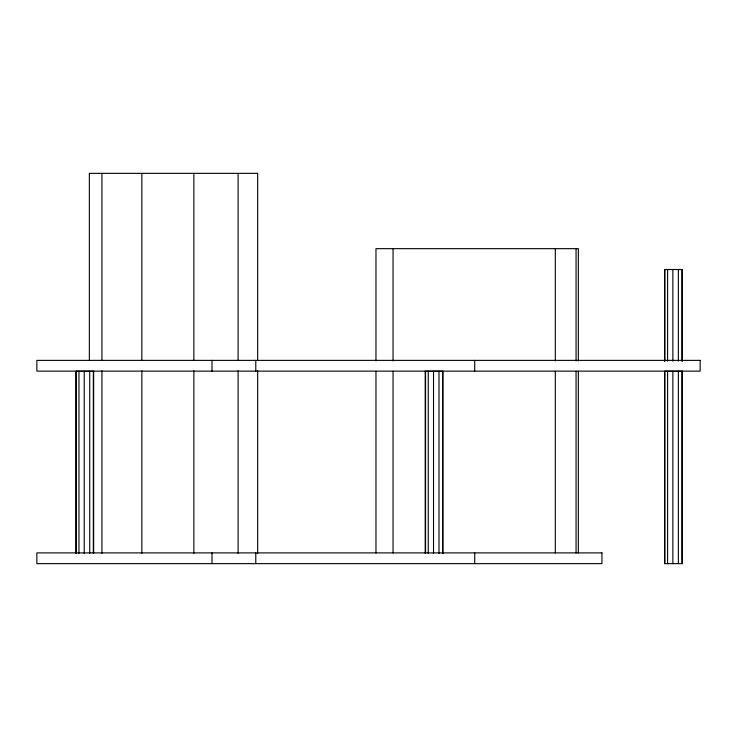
<?xml version="1.0" encoding="UTF-8"?>
<svg xmlns="http://www.w3.org/2000/svg" width="737" height="737" viewBox="0 0 737 737"><rect width="100%" height="100%" fill="white"/><g stroke="black" fill="none" stroke-linecap="round" stroke-linejoin="round"><path stroke-width="1.11" d="M682.305 361.158L682.305 269.502L664.562 269.502L664.562 361.158M681.965 269.502L681.965 361.158M681.965 371.273L681.965 563.648M678.362 269.502L678.362 361.158M678.362 371.273L678.362 563.648M672.872 269.502L672.872 361.158M672.872 371.273L672.872 563.648M667.602 269.502L667.602 361.158M667.602 371.273L667.602 563.648M664.903 269.502L664.903 361.158M664.903 371.273L664.903 563.648M578.342 360.927L578.342 248.664L375.971 248.664L375.971 360.927M578.342 371.227L578.342 552.999M576.067 248.664L576.067 360.927M576.067 371.227L576.067 552.999M555.311 248.664L555.311 360.927M555.311 371.227L555.311 552.999M474.72 360.375L474.72 371.135M474.72 552.888L474.72 563.648M442.946 553.459L442.946 371.273L425.203 371.273L425.203 553.459M442.605 371.273L442.605 553.459M439.003 371.273L439.003 553.459M433.522 371.273L433.522 553.459M428.252 371.273L428.252 553.459M425.553 371.273L425.553 553.459M393.051 248.664L393.051 360.927M393.051 371.227L393.051 552.999M375.971 371.227L375.971 552.999M257.655 360.467L257.655 173.352L89.343 173.352L89.343 360.467M257.655 370.794L257.655 553.321M255.785 360.375L255.785 371.135M255.785 552.888L255.785 563.648M238.088 173.352L238.088 360.467M238.088 370.794L238.088 553.321M211.998 360.375L211.998 371.135M211.998 552.888L211.998 563.648M193.859 173.352L193.859 360.467M193.859 370.794L193.859 553.321M141.845 173.352L141.845 360.467M141.845 370.794L141.845 553.321M101.927 173.352L101.927 360.467M101.927 370.794L101.927 553.321M93.663 553.459L93.663 371.273L75.92 371.273L75.92 553.459M93.323 371.273L93.323 553.459M89.721 371.273L89.721 553.459M84.23 371.273L84.23 553.459M78.96 371.273L78.96 553.459M76.261 371.273L76.261 553.459M700.15 360.375L36.85 360.375L36.85 371.135L700.15 371.135L700.15 360.375M682.305 371.273L664.562 371.273L664.562 563.648L682.305 563.648L682.305 371.273M601.954 552.888L36.85 552.888L36.85 563.648L601.954 563.648L601.954 552.888"/></g></svg>
